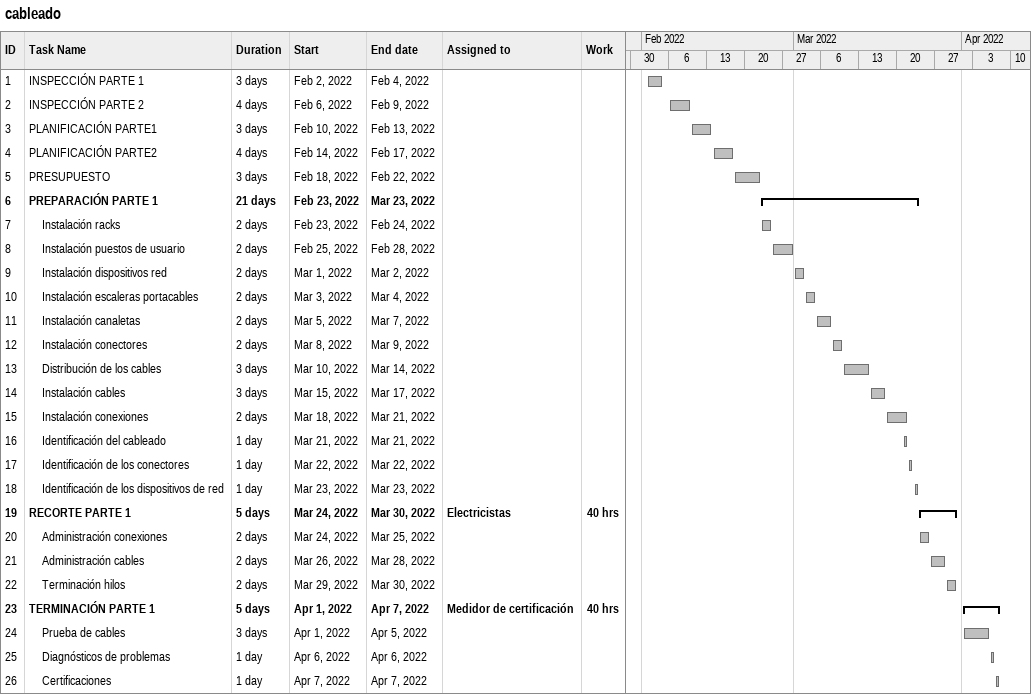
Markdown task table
cableado

| ID | Level | Task | Duration | Start | Finish | Resources | Work (h) |
|---|---|---|---|---|---|---|---|
| 1 | 1 | INSPECCIÓN PARTE 1 | 3d | 2022-02-02 | 2022-02-04 |  |  |
| 2 | 1 | INSPECCIÓN PARTE 2 | 4d | 2022-02-06 | 2022-02-09 |  |  |
| 3 | 1 | PLANIFICACIÓN PARTE1 | 3d | 2022-02-10 | 2022-02-13 |  |  |
| 4 | 1 | PLANIFICACIÓN PARTE2 | 4d | 2022-02-14 | 2022-02-17 |  |  |
| 5 | 1 | PRESUPUESTO | 3d | 2022-02-18 | 2022-02-22 |  |  |
| 6 | 1 | **PREPARACIÓN PARTE 1** | 21d | 2022-02-23 | 2022-03-23 |  |  |
| 7 | 2 | Instalación racks | 2d | 2022-02-23 | 2022-02-24 |  |  |
| 8 | 2 | Instalación puestos de usuario | 2d | 2022-02-25 | 2022-02-28 |  |  |
| 9 | 2 | Instalación dispositivos red | 2d | 2022-03-01 | 2022-03-02 |  |  |
| 10 | 2 | Instalación escaleras portacables | 2d | 2022-03-03 | 2022-03-04 |  |  |
| 11 | 2 | Instalación canaletas | 2d | 2022-03-05 | 2022-03-07 |  |  |
| 12 | 2 | Instalación conectores | 2d | 2022-03-08 | 2022-03-09 |  |  |
| 13 | 2 | Distribución de los cables | 3d | 2022-03-10 | 2022-03-14 |  |  |
| 14 | 2 | Instalación cables | 3d | 2022-03-15 | 2022-03-17 |  |  |
| 15 | 2 | Instalación conexiones | 2d | 2022-03-18 | 2022-03-21 |  |  |
| 16 | 2 | Identificación del cableado | 1d | 2022-03-21 | 2022-03-21 |  |  |
| 17 | 2 | Identificación de los conectores | 1d | 2022-03-22 | 2022-03-22 |  |  |
| 18 | 2 | Identificación de los dispositivos de red | 1d | 2022-03-23 | 2022-03-23 |  |  |
| 19 | 1 | **RECORTE PARTE 1** | 5d | 2022-03-24 | 2022-03-30 | Electricistas | 40 |
| 20 | 2 | Administración conexiones | 2d | 2022-03-24 | 2022-03-25 |  |  |
| 21 | 2 | Administración cables | 2d | 2022-03-26 | 2022-03-28 |  |  |
| 22 | 2 | Terminación hilos | 2d | 2022-03-29 | 2022-03-30 |  |  |
| 23 | 1 | **TERMINACIÓN PARTE 1** | 5d | 2022-04-01 | 2022-04-07 | Medidor de certificación | 40 |
| 24 | 2 | Prueba de cables | 3d | 2022-04-01 | 2022-04-05 |  |  |
| 25 | 2 | Diagnósticos de problemas | 1d | 2022-04-06 | 2022-04-06 |  |  |
| 26 | 2 | Certificaciones | 1d | 2022-04-07 | 2022-04-07 |  |  |
